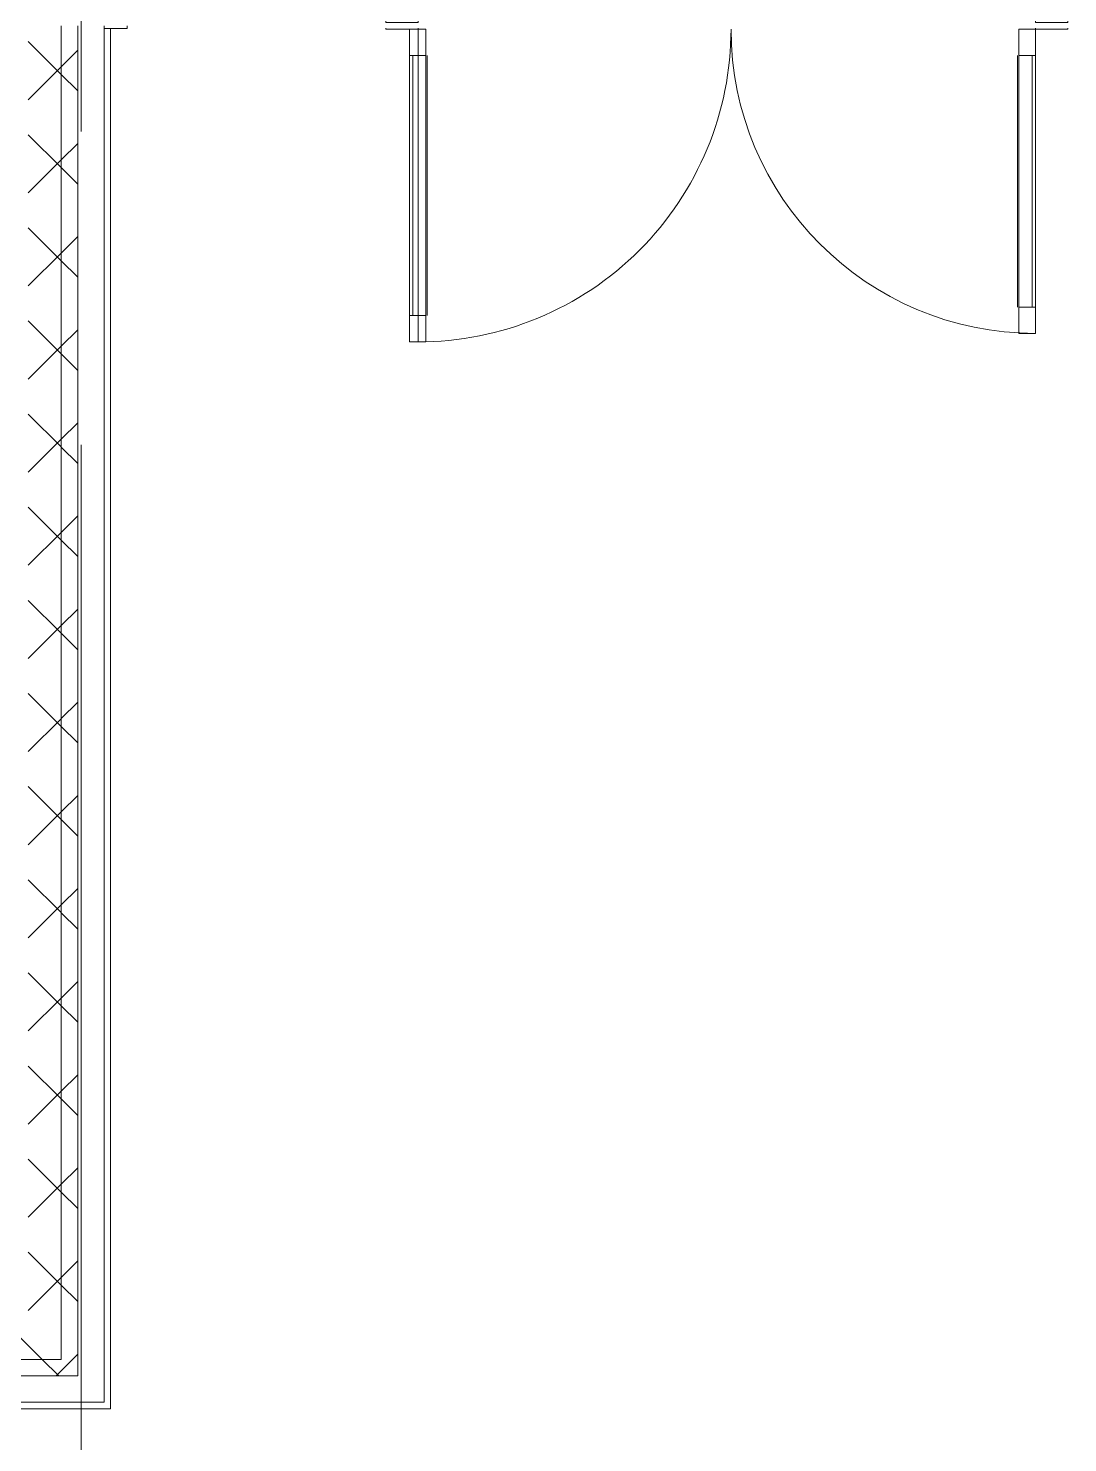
# Model space of a CAD drawing. Header units: millimetres. Extents: x -213911 to 415037, y -3642 to 107391.
# Drawn here: x 84765 to 87920, y 82383 to 86679 of the extents above; entities that cross this region are included whole.
import ezdxf

# ---------------------------------------------------------------- set-up
doc = ezdxf.new("R2010")
doc.units = ezdxf.units.MM
doc.linetypes.add('Осевая', pattern=[6350, 1270, -952.5, 3175, -952.5])
for name, color, linetype, lineweight in [('A-DETL-GENF', 7, 'Continuous', 9), ('A-WALL', 7, 'Continuous', 5), ('Оси', 7, 'Continuous', 9), ('Оси-2', 7, 'Осевая', 9)]:
    doc.layers.add(name, color=color, linetype=linetype, lineweight=lineweight)
doc.layers.add('A-DOOR-1', color=7, linetype='Continuous', lineweight=5, true_color=0xc0c0c0)
doc.layers.add('A-WALL-FNSH-1', color=9, linetype='Continuous', lineweight=5, true_color=0x808080)
pattern_1 = [(45, (0, 0), (-141.4213562373095, 141.4213562373095), []), (135, (0, 0), (-141.4213562373095, -141.4213562373095), [])]

# ---------------------------------------------------------------- blocks, each defined once
blk = doc.blocks.new('Дверь_Витражная_СКБ_2Ст - ВВ-17-31911620-Объем проектирования 1 этажа')
at = {"layer": 'A-DETL-GENF'}
for p, q in [((-1034.999999999978, -20.00000000001453), (-1034.999999999978, -17.00000000000659)), ((-1034.999999999978, -17.00000000000659), (-1034.999999999978, -20.00000000001453)), ((-936.9999999999781, -20.00000000001453), (-1034.999999999978, -20.00000000001453)), ((-1034.999999999978, -20.00000000001453), (-936.9999999999781, -20.00000000001453)), ((-912.9999999999768, -20.00000000001453), (-962.9999999999783, -20.00000000001462)), ((-962.9999999999764, -970.000000000015), (-962.9999999999782, -20.00000000001467)), ((-912.9999999999768, -20.00000000001453), (-962.9999999999783, -20.00000000001462)), ((-962.9999999999783, -20.00000000001462), (-962.9999999999766, -970.000000000015)), ((-936.9999999999781, -17.0000000000066), (-936.9999999999781, -20.00000000001454)), ((-936.9999999999781, -20.00000000001453), (-936.9999999999781, -17.00000000000659)), ((-912.999999999975, -970.0000000000149), (-912.9999999999768, -20.00000000001454)), ((-912.999999999975, -970.0000000000149), (-912.9999999999768, -20.00000000001454)), ((886.9999999999835, -20.00000000001469), (936.999999999985, -20.00000000001477)), ((886.9999999999819, -943.9999999999778), (886.9999999999835, -20.00000000001467)), ((886.9999999999835, -20.00000000001469), (886.9999999999819, -943.9999999999778)), ((936.999999999985, -20.00000000001477), (886.9999999999835, -20.00000000001469)), ((936.9999999999849, -17.0000000000027), (936.9999999999849, -20.00000000001456)), ((936.9999999999849, -17.00000000000269), (936.9999999999849, -20.00000000001455)), ((936.9999999999834, -943.9999999999781), (936.999999999985, -20.00000000001481)), ((936.9999999999834, -943.9999999999781), (936.999999999985, -20.00000000001481)), ((936.9999999999849, -20.00000000001455), (1034.999999999985, -20.00000000001453)), ((936.9999999999849, -20.00000000001455), (1034.999999999985, -20.00000000001453)), ((1034.999999999985, -20.00000000001453), (1034.999999999985, -17.00000000000268)), ((1034.999999999985, -20.00000000001453), (1034.999999999985, -17.00000000000267)), ((-962.9999999999782, -100.0000000000146), (-912.9999999999767, -100.0000000000145)), ((-952.9999999999751, -890.0000000000146), (-952.9999999999767, -100.0000000000146)), ((-908.9999999999751, -890.0000000000143), (-908.9999999999766, -100.0000000000145)), ((882.999999999982, -863.9999999999774), (882.9999999999834, -100.0000000000146)), ((936.9999999999849, -100.0000000000148), (886.9999999999834, -100.0000000000147)), ((926.999999999982, -863.9999999999775), (926.9999999999834, -100.0000000000148)), ((-962.9999999999767, -890.0000000000146), (-912.9999999999752, -890.0000000000143)), ((936.9999999999835, -863.9999999999775), (886.999999999982, -863.9999999999774)), ((936.9999999999834, -943.9999999999781), (886.9999999999819, -943.9999999999778)), ((886.9999999999819, -943.9999999999778), (936.9999999999834, -943.9999999999781)), ((-962.9999999999764, -970.000000000015), (-912.9999999999749, -970.0000000000149)), ((-962.9999999999766, -970.000000000015), (-912.999999999975, -970.0000000000149))]:
    blk.add_line(p, q, dxfattribs=at)
at = {"layer": 'A-DOOR-1'}
for p, q in [((-1034.999999999981, 39.99999999999253), (-936.9999999999819, 39.99999999999253)), ((-1034.999999999981, -7.478551111717025e-12), (-1034.999999999981, 39.99999999999253)), ((-936.9999999999819, 39.99999999999253), (-936.9999999999819, -7.478551111717025e-12)), ((936.9999999999819, 39.99999999999253), (1034.999999999981, 39.99999999999253)), ((936.9999999999819, -7.478551111717025e-12), (936.9999999999819, 39.99999999999253)), ((1034.999999999981, 39.99999999999253), (1034.999999999981, -7.478551111717025e-12)), ((-936.9999999999819, -7.478551111717025e-12), (-1034.999999999981, -7.478551111717025e-12)), ((-936.9999999999744, -970.0000000000144), (-936.999999999978, -20.00000000001454)), ((1034.999999999981, -7.478551111717025e-12), (936.9999999999819, -7.478551111717025e-12)), ((936.9999999999815, -943.9999999999775), (936.9999999999848, -20.00000000001454))]:
    blk.add_line(p, q, dxfattribs=at)
for centre, radius, start, end in [((-936.9999999999781, -20.00000000001457), 949.9999999999991, 269.9999999999998, 1.590277340731758e-13), ((936.9999999999849, -20.00000000001459), 923.9999999999636, 179.9999999999999, 269.9999999999995)]:
    blk.add_arc(centre, radius, start, end, dxfattribs=at)
blk = doc.blocks.new('1floor')
at = {"layer": 'A-WALL'}
h = blk.add_hatch(dxfattribs=at)
h.set_pattern_fill('FP_24', color=256, style=0, pattern_type=2)
h.set_pattern_definition(pattern_1)
h.paths.add_polyline_path([(84699.99999871946, 3549.999885141729), (84799.99999871936, 3549.999885141729), (84799.89852738797, 7499.999999997454), (84699.99999871946, 7499.999999997454), (84699.99999871946, 4049.999965278339)])
h = blk.add_hatch(dxfattribs=at)
h.set_pattern_fill('FP_24', color=256, style=0, pattern_type=2)
h.set_pattern_definition(pattern_1)
h.paths.add_polyline_path([(84799.99999871936, 3449.999885141726), (84849.99999871939, 3449.999885141726), (84849.99999871939, 7499.999999997454), (84799.99999871936, 7499.999999997454), (84799.99999871936, 3549.999885141729)])
h = blk.add_hatch(dxfattribs=at)
h.set_pattern_fill('FP_24', color=256, style=0, pattern_type=2)
h.set_pattern_definition(pattern_1)
h.paths.add_polyline_path([(84697.46321543465, 3449.999885141726), (84799.99999871936, 3449.999885141726), (84799.99999871936, 3549.999885141729), (84100.00001545472, 3549.999885141729), (84100.00001545472, 3449.999885141726), (84589.99999871937, 3449.999885141726)])
h.paths.add_polyline_path([(80349.9999987194, 3449.999885141734), (82000.00001545472, 3449.999885141734), (82000.00001545472, 3549.999885141729), (80080.47557267502, 3549.999885141729), (80080.47557267502, 3449.999885141734), (80136.66855372727, 3449.999885141734)])
h.paths.add_polyline_path([(79100.47553608535, 3449.999885141743), (79180.475572675, 3449.999885141743), (79180.475572675, 3549.999885141729), (77979.99999317793, 3549.999885141729), (77979.99999317793, 3449.999885141743), (79000.47553608533, 3449.999885141743)])
h.paths.add_polyline_path([(75879.99999297774, 3449.999885141752), (77079.9999931779, 3449.999885141752), (77079.9999931779, 3549.999885141729), (75857.99999297773, 3549.999885141729), (75857.99999297773, 3449.999885141752)])
h = blk.add_hatch(dxfattribs=at)
h.set_pattern_fill('FP_24', color=256, style=0, pattern_type=2)
h.set_pattern_definition(pattern_1)
h.paths.add_polyline_path([(84696.19482379228, 3399.999885141729), (84849.99999871939, 3399.999885141729), (84849.99999871939, 3449.999885141726), (84100.00001545472, 3449.999885141726), (84100.00001545472, 3399.999885141729), (84589.99999871937, 3399.999885141729)])
h.paths.add_polyline_path([(82000.00001545472, 3399.999885141746), (82000.00001545472, 3449.999885141734), (80080.47557267502, 3449.999885141734), (80080.47557267502, 3399.999885141746), (81729.99997565991, 3399.999885141746)])
h.paths.add_polyline_path([(79180.475572675, 3399.999885141754), (79180.475572675, 3449.999885141743), (77979.99999317793, 3449.999885141743), (77979.99999317793, 3399.999885141754), (79105.13676732086, 3399.999885141754)])
h.paths.add_polyline_path([(77079.9999931779, 3399.999885141763), (77079.9999931779, 3449.999885141752), (75857.99999297773, 3449.999885141752), (75857.99999297773, 3399.999885141763), (77042.073194508, 3399.999885141763)])
for p, q in [((84799.9999987193, 3449.999885141719), (84799.9999987193, 7499.999999997437)), ((84849.9999987193, 3399.999885141719), (84849.9999987193, 7499.999999997437)), ((84929.9999987193, 3319.999885141719), (84929.9999987193, 7499.999999997437)), ((84949.9999987193, 7491.999999997437), (84929.9999987193, 7491.999999997437)), ((84100.00001545466, 3449.999885141722), (84799.9999987193, 3449.99988514172)), ((84100.00001545466, 3399.999885141722), (84849.9999987193, 3399.99988514172)), ((84100.00001545466, 3319.999885141722), (84929.9999987193, 3319.999885141719))]:
    blk.add_line(p, q, dxfattribs=at)
at = {"layer": 'A-WALL-FNSH-1'}
for p, q in [((84949.9999987193, 7491.999999997436), (84999.99999871942, 7491.999999997436)), ((84949.9999987193, 3299.999885141719), (84949.9999987193, 7491.999999997437)), ((84999.99999871942, 7491.999999997436), (84999.99999871942, 7499.999999997437)), ((84100.00001545466, 3299.999885141722), (84949.9999987193, 3299.999885141719))]:
    blk.add_line(p, q, dxfattribs=at)
at = {"layer": 'Оси'}
blk.add_line((84859.9999656433, -43.03305195661989), (84859.99996564332, 4956.96694804338), dxfattribs=at)
at = {"layer": 'Оси-2'}
blk.add_line((84859.99996564332, 4956.96694804338), (84859.99996564335, 16915.09724196729), dxfattribs=at)
at = {"layer": 'A-DOOR-1'}
blk.add_blockref('Дверь_Витражная_СКБ_2Ст - ВВ-17-31911620-Объем проектирования 1 этажа', (86820.0000000014, 7509.999999997432), dxfattribs=at)

msp = doc.modelspace()

# ---------------------------------------------------------------- block references
msp.add_blockref('1floor', (64.70176383625949, 79186.05045699797))

doc.saveas('drawing.dxf')
